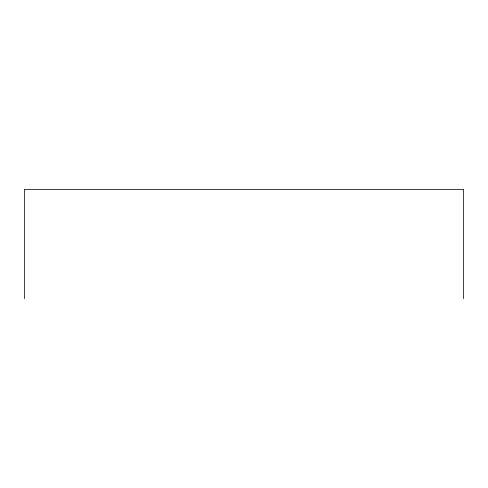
<?xml version="1.0" encoding="UTF-8"?>
<svg xmlns="http://www.w3.org/2000/svg" width="488" height="488" viewBox="0 0 488 488"><rect width="100%" height="100%" fill="white"/><g stroke="black" fill="none" stroke-linecap="round" stroke-linejoin="round"><path stroke-width="0.73" d="M463.6 298.644L463.6 189.356L24.4 189.356L24.4 298.644"/></g></svg>
